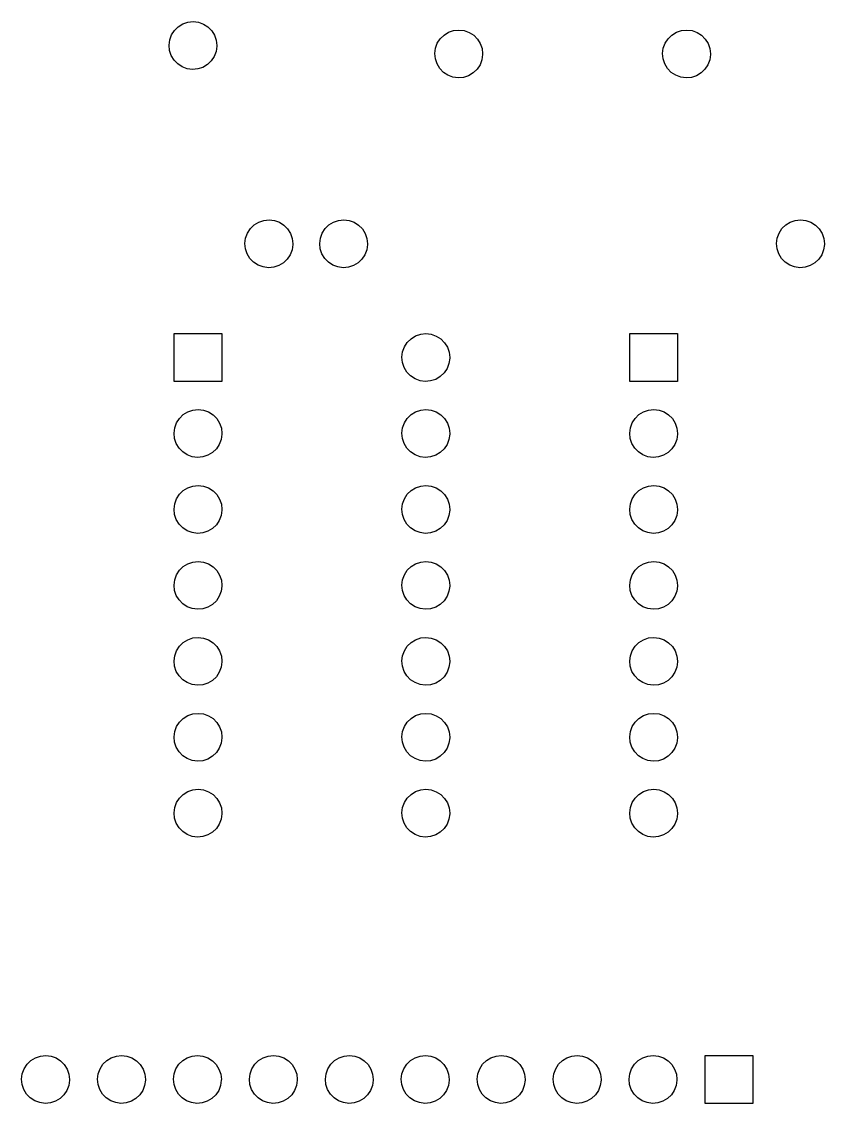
# Model space of a CAD drawing. Extents: x 34 to 149, y -179 to -19.
# Drawn here: x 66.66 to 93.51, y -135.43 to -99.25 of the extents above; entities that cross this region are included whole.
import ezdxf

# ---------------------------------------------------------------- set-up
doc = ezdxf.new("R2010")
doc.units = 0
doc.layers.add('BLACK', color=7, linetype='CONTINUOUS')

msp = doc.modelspace()

# ---------------------------------------------------------------- linework, layer by layer
at = {"layer": 'BLACK', "linetype": 'CONTINUOUS'}
for p, q in [((71.77, -99.5444), (71.8975, -99.4196)), ((71.8975, -99.4196), (72.0494, -99.3261)), ((72.0494, -99.3261), (72.2182, -99.2687)), ((72.2182, -99.2687), (72.3956, -99.25)), ((72.3956, -99.25), (72.5727, -99.2711)), ((72.5727, -99.2711), (72.7407, -99.331)), ((72.7407, -99.331), (72.8913, -99.4265)), ((72.8913, -99.4265), (73.017, -99.5531)), ((71.6124, -99.8619), (71.6734, -99.6943)), ((71.6734, -99.6943), (71.77, -99.5444)), ((73.017, -99.5531), (73.1115, -99.7043)), ((73.1115, -99.7043), (73.1701, -99.8728)), ((80.5634, -99.9743), (80.66, -99.8244)), ((80.66, -99.8244), (80.7875, -99.6996)), ((80.7875, -99.6996), (80.9394, -99.6061)), ((80.9394, -99.6061), (81.1082, -99.5487)), ((81.1082, -99.5487), (81.2856, -99.53)), ((81.2856, -99.53), (81.4627, -99.5511)), ((81.4627, -99.5511), (81.6307, -99.611)), ((81.6307, -99.611), (81.7813, -99.7065)), ((81.7813, -99.7065), (81.907, -99.8331)), ((81.907, -99.8331), (82.0015, -99.9843)), ((88.1834, -99.9743), (88.28, -99.8244)), ((88.28, -99.8244), (88.4075, -99.6996)), ((88.4075, -99.6996), (88.5594, -99.6061)), ((88.5594, -99.6061), (88.7282, -99.5487)), ((88.7282, -99.5487), (88.9056, -99.53)), ((88.9056, -99.53), (89.0827, -99.5511)), ((89.0827, -99.5511), (89.2507, -99.611)), ((89.2507, -99.611), (89.4013, -99.7065)), ((89.4013, -99.7065), (89.527, -99.8331)), ((89.527, -99.8331), (89.6215, -99.9843)), ((71.5901, -100.039), (71.6124, -99.8619)), ((71.6075, -100.216), (71.5901, -100.039)), ((71.6638, -100.386), (71.6075, -100.216)), ((73.1897, -100.072), (73.1649, -100.249)), ((73.1701, -99.8728), (73.19, -100.05)), ((73.19, -100.05), (73.1897, -100.072)), ((80.4801, -100.319), (80.5024, -100.142)), ((80.5024, -100.142), (80.5634, -99.9743)), ((82.0015, -99.9843), (82.0601, -100.153)), ((82.0601, -100.153), (82.08, -100.33)), ((88.1001, -100.319), (88.1224, -100.142)), ((88.1224, -100.142), (88.1834, -99.9743)), ((89.6215, -99.9843), (89.6801, -100.153)), ((89.6801, -100.153), (89.7, -100.33)), ((71.7562, -100.538), (71.6638, -100.386)), ((71.8801, -100.666), (71.7562, -100.538)), ((73.0028, -100.564), (72.8737, -100.687)), ((73.1015, -100.416), (73.0028, -100.564)), ((73.1649, -100.249), (73.1015, -100.416)), ((80.4975, -100.496), (80.4801, -100.319)), ((80.5538, -100.666), (80.4975, -100.496)), ((82.0549, -100.529), (81.9915, -100.696)), ((82.0797, -100.352), (82.0549, -100.529)), ((82.08, -100.33), (82.0797, -100.352)), ((88.1175, -100.496), (88.1001, -100.319)), ((88.1738, -100.666), (88.1175, -100.496)), ((89.6749, -100.529), (89.6115, -100.696)), ((89.6997, -100.352), (89.6749, -100.529)), ((89.7, -100.33), (89.6997, -100.352)), ((72.0293, -100.764), (71.8801, -100.666)), ((72.1965, -100.826), (72.0293, -100.764)), ((72.3732, -100.85), (72.1965, -100.826)), ((72.5509, -100.834), (72.3732, -100.85)), ((72.7205, -100.779), (72.5509, -100.834)), ((72.8737, -100.687), (72.7205, -100.779)), ((80.6462, -100.818), (80.5538, -100.666)), ((80.7701, -100.946), (80.6462, -100.818)), ((81.8928, -100.844), (81.7637, -100.967)), ((81.9915, -100.696), (81.8928, -100.844)), ((88.2662, -100.818), (88.1738, -100.666)), ((88.3901, -100.946), (88.2662, -100.818)), ((89.5128, -100.844), (89.3837, -100.967)), ((89.6115, -100.696), (89.5128, -100.844)), ((80.9193, -101.044), (80.7701, -100.946)), ((81.0865, -101.106), (80.9193, -101.044)), ((81.2632, -101.13), (81.0865, -101.106)), ((81.4409, -101.114), (81.2632, -101.13)), ((81.6105, -101.059), (81.4409, -101.114)), ((81.7637, -100.967), (81.6105, -101.059)), ((88.5393, -101.044), (88.3901, -100.946)), ((88.7065, -101.106), (88.5393, -101.044)), ((88.8832, -101.13), (88.7065, -101.106)), ((89.0609, -101.114), (88.8832, -101.13)), ((89.2305, -101.059), (89.0609, -101.114)), ((89.3837, -100.967), (89.2305, -101.059)), ((74.4375, -106.05), (74.5894, -105.956)), ((74.5894, -105.956), (74.7582, -105.899)), ((74.7582, -105.899), (74.9356, -105.88)), ((74.9356, -105.88), (75.1127, -105.901)), ((75.1127, -105.901), (75.2807, -105.961)), ((75.2807, -105.961), (75.4313, -106.057)), ((76.9375, -106.05), (77.0894, -105.956)), ((77.0894, -105.956), (77.2582, -105.899)), ((77.2582, -105.899), (77.4356, -105.88)), ((77.4356, -105.88), (77.6127, -105.901)), ((77.6127, -105.901), (77.7807, -105.961)), ((77.7807, -105.961), (77.9313, -106.057)), ((92.2175, -106.05), (92.3694, -105.956)), ((92.3694, -105.956), (92.5382, -105.899)), ((92.5382, -105.899), (92.7156, -105.88)), ((92.7156, -105.88), (92.8927, -105.901)), ((92.8927, -105.901), (93.0607, -105.961)), ((93.0607, -105.961), (93.2113, -106.057)), ((74.1524, -106.492), (74.2134, -106.324)), ((74.2134, -106.324), (74.31, -106.174)), ((74.31, -106.174), (74.4375, -106.05)), ((75.4313, -106.057), (75.557, -106.183)), ((75.557, -106.183), (75.6515, -106.334)), ((75.6515, -106.334), (75.7101, -106.503)), ((76.6524, -106.492), (76.7134, -106.324)), ((76.7134, -106.324), (76.81, -106.174)), ((76.81, -106.174), (76.9375, -106.05)), ((77.9313, -106.057), (78.057, -106.183)), ((78.057, -106.183), (78.1515, -106.334)), ((78.1515, -106.334), (78.2101, -106.503)), ((91.9324, -106.492), (91.9934, -106.324)), ((91.9934, -106.324), (92.09, -106.174)), ((92.09, -106.174), (92.2175, -106.05)), ((93.2113, -106.057), (93.337, -106.183)), ((93.337, -106.183), (93.4315, -106.334)), ((93.4315, -106.334), (93.4901, -106.503)), ((74.1301, -106.669), (74.1524, -106.492)), ((74.1475, -106.846), (74.1301, -106.669)), ((75.7297, -106.702), (75.7049, -106.879)), ((75.7101, -106.503), (75.73, -106.68)), ((75.73, -106.68), (75.7297, -106.702)), ((76.6301, -106.669), (76.6524, -106.492)), ((76.6475, -106.846), (76.6301, -106.669)), ((78.2297, -106.702), (78.2049, -106.879)), ((78.2101, -106.503), (78.23, -106.68)), ((78.23, -106.68), (78.2297, -106.702)), ((91.9101, -106.669), (91.9324, -106.492)), ((91.9275, -106.846), (91.9101, -106.669)), ((93.5097, -106.702), (93.4849, -106.879)), ((93.4901, -106.503), (93.51, -106.68)), ((93.51, -106.68), (93.5097, -106.702)), ((74.2038, -107.016), (74.1475, -106.846)), ((74.2962, -107.168), (74.2038, -107.016)), ((75.6415, -107.046), (75.5428, -107.194)), ((75.7049, -106.879), (75.6415, -107.046)), ((76.7038, -107.016), (76.6475, -106.846)), ((76.7962, -107.168), (76.7038, -107.016)), ((78.1415, -107.046), (78.0428, -107.194)), ((78.2049, -106.879), (78.1415, -107.046)), ((91.9838, -107.016), (91.9275, -106.846)), ((92.0762, -107.168), (91.9838, -107.016)), ((93.4215, -107.046), (93.3228, -107.194)), ((93.4849, -106.879), (93.4215, -107.046)), ((74.4201, -107.296), (74.2962, -107.168)), ((74.5693, -107.394), (74.4201, -107.296)), ((74.7365, -107.456), (74.5693, -107.394)), ((75.2605, -107.409), (75.0909, -107.464)), ((75.4137, -107.317), (75.2605, -107.409)), ((75.5428, -107.194), (75.4137, -107.317)), ((76.9201, -107.296), (76.7962, -107.168)), ((77.0693, -107.394), (76.9201, -107.296)), ((77.2365, -107.456), (77.0693, -107.394)), ((77.7605, -107.409), (77.5909, -107.464)), ((77.9137, -107.317), (77.7605, -107.409)), ((78.0428, -107.194), (77.9137, -107.317)), ((92.2001, -107.296), (92.0762, -107.168)), ((92.3493, -107.394), (92.2001, -107.296)), ((92.5165, -107.456), (92.3493, -107.394)), ((93.0405, -107.409), (92.8709, -107.464)), ((93.1937, -107.317), (93.0405, -107.409)), ((93.3228, -107.194), (93.1937, -107.317)), ((74.9132, -107.48), (74.7365, -107.456)), ((75.0909, -107.464), (74.9132, -107.48)), ((77.4132, -107.48), (77.2365, -107.456)), ((77.5909, -107.464), (77.4132, -107.48)), ((92.6932, -107.48), (92.5165, -107.456)), ((92.8709, -107.464), (92.6932, -107.48)), ((71.759, -111.285), (71.759, -109.685)), ((71.759, -109.685), (73.359, -109.685)), ((73.359, -109.685), (73.359, -111.285)), ((79.4624, -110.129), (79.559, -109.979)), ((79.559, -109.979), (79.6865, -109.855)), ((79.6865, -109.855), (79.8384, -109.761)), ((79.8384, -109.761), (80.0072, -109.704)), ((80.0072, -109.704), (80.1846, -109.685)), ((80.1846, -109.685), (80.3617, -109.706)), ((80.3617, -109.706), (80.5297, -109.766)), ((80.5297, -109.766), (80.6803, -109.862)), ((80.6803, -109.862), (80.806, -109.988)), ((86.999, -111.285), (86.999, -109.685)), ((86.999, -109.685), (88.599, -109.685)), ((88.599, -109.685), (88.599, -111.285)), ((79.3791, -110.474), (79.4014, -110.297)), ((79.4014, -110.297), (79.4624, -110.129)), ((80.806, -109.988), (80.9005, -110.139)), ((80.9005, -110.139), (80.9591, -110.308)), ((80.9591, -110.308), (80.979, -110.485)), ((79.3965, -110.651), (79.3791, -110.474)), ((79.4528, -110.821), (79.3965, -110.651)), ((80.9539, -110.684), (80.8905, -110.851)), ((80.9787, -110.507), (80.9539, -110.684)), ((80.979, -110.485), (80.9787, -110.507)), ((79.5452, -110.973), (79.4528, -110.821)), ((79.6691, -111.101), (79.5452, -110.973)), ((80.7918, -110.999), (80.6627, -111.122)), ((80.8905, -110.851), (80.7918, -110.999)), ((73.359, -111.285), (71.759, -111.285)), ((79.8183, -111.199), (79.6691, -111.101)), ((79.9855, -111.261), (79.8183, -111.199)), ((80.1622, -111.285), (79.9855, -111.261)), ((80.3399, -111.269), (80.1622, -111.285)), ((80.5095, -111.214), (80.3399, -111.269)), ((80.6627, -111.122), (80.5095, -111.214)), ((88.599, -111.285), (86.999, -111.285)), ((71.8424, -112.669), (71.939, -112.519)), ((71.939, -112.519), (72.0665, -112.395)), ((72.0665, -112.395), (72.2184, -112.301)), ((72.2184, -112.301), (72.3872, -112.244)), ((72.3872, -112.244), (72.5646, -112.225)), ((72.5646, -112.225), (72.7417, -112.246)), ((72.7417, -112.246), (72.9097, -112.306)), ((72.9097, -112.306), (73.0603, -112.402)), ((73.0603, -112.402), (73.186, -112.528)), ((79.4624, -112.669), (79.559, -112.519)), ((79.559, -112.519), (79.6865, -112.395)), ((79.6865, -112.395), (79.8384, -112.301)), ((79.8384, -112.301), (80.0072, -112.244)), ((80.0072, -112.244), (80.1846, -112.225)), ((80.1846, -112.225), (80.3617, -112.246)), ((80.3617, -112.246), (80.5297, -112.306)), ((80.5297, -112.306), (80.6803, -112.402)), ((80.6803, -112.402), (80.806, -112.528)), ((87.0824, -112.669), (87.179, -112.519)), ((87.179, -112.519), (87.3065, -112.395)), ((87.3065, -112.395), (87.4584, -112.301)), ((87.4584, -112.301), (87.6272, -112.244)), ((87.6272, -112.244), (87.8046, -112.225)), ((87.8046, -112.225), (87.9817, -112.246)), ((87.9817, -112.246), (88.1497, -112.306)), ((88.1497, -112.306), (88.3003, -112.402)), ((88.3003, -112.402), (88.426, -112.528)), ((71.7591, -113.014), (71.7814, -112.837)), ((71.7814, -112.837), (71.8424, -112.669)), ((73.186, -112.528), (73.2805, -112.679)), ((73.2805, -112.679), (73.3391, -112.848)), ((73.3391, -112.848), (73.359, -113.025)), ((79.3791, -113.014), (79.4014, -112.837)), ((79.4014, -112.837), (79.4624, -112.669)), ((80.806, -112.528), (80.9005, -112.679)), ((80.9005, -112.679), (80.9591, -112.848)), ((80.9591, -112.848), (80.979, -113.025)), ((86.9991, -113.014), (87.0214, -112.837)), ((87.0214, -112.837), (87.0824, -112.669)), ((88.426, -112.528), (88.5205, -112.679)), ((88.5205, -112.679), (88.5791, -112.848)), ((88.5791, -112.848), (88.599, -113.025)), ((71.7765, -113.191), (71.7591, -113.014)), ((71.8328, -113.361), (71.7765, -113.191)), ((73.3339, -113.224), (73.2705, -113.391)), ((73.3587, -113.047), (73.3339, -113.224)), ((73.359, -113.025), (73.3587, -113.047)), ((79.3965, -113.191), (79.3791, -113.014)), ((79.4528, -113.361), (79.3965, -113.191)), ((80.9539, -113.224), (80.8905, -113.391)), ((80.9787, -113.047), (80.9539, -113.224)), ((80.979, -113.025), (80.9787, -113.047)), ((87.0165, -113.191), (86.9991, -113.014)), ((87.0728, -113.361), (87.0165, -113.191)), ((88.5739, -113.224), (88.5105, -113.391)), ((88.5987, -113.047), (88.5739, -113.224)), ((88.599, -113.025), (88.5987, -113.047)), ((71.9252, -113.513), (71.8328, -113.361)), ((72.0491, -113.641), (71.9252, -113.513)), ((73.1718, -113.539), (73.0427, -113.662)), ((73.2705, -113.391), (73.1718, -113.539)), ((79.5452, -113.513), (79.4528, -113.361)), ((79.6691, -113.641), (79.5452, -113.513)), ((80.7918, -113.539), (80.6627, -113.662)), ((80.8905, -113.391), (80.7918, -113.539)), ((87.1652, -113.513), (87.0728, -113.361)), ((87.2891, -113.641), (87.1652, -113.513)), ((88.4118, -113.539), (88.2827, -113.662)), ((88.5105, -113.391), (88.4118, -113.539)), ((72.1983, -113.739), (72.0491, -113.641)), ((72.3655, -113.801), (72.1983, -113.739)), ((72.5422, -113.825), (72.3655, -113.801)), ((72.7199, -113.809), (72.5422, -113.825)), ((72.8895, -113.754), (72.7199, -113.809)), ((73.0427, -113.662), (72.8895, -113.754)), ((79.8183, -113.739), (79.6691, -113.641)), ((79.9855, -113.801), (79.8183, -113.739)), ((80.1622, -113.825), (79.9855, -113.801)), ((80.3399, -113.809), (80.1622, -113.825)), ((80.5095, -113.754), (80.3399, -113.809)), ((80.6627, -113.662), (80.5095, -113.754)), ((87.4383, -113.739), (87.2891, -113.641)), ((87.6055, -113.801), (87.4383, -113.739)), ((87.7822, -113.825), (87.6055, -113.801)), ((87.9599, -113.809), (87.7822, -113.825)), ((88.1295, -113.754), (87.9599, -113.809)), ((88.2827, -113.662), (88.1295, -113.754)), ((71.939, -115.059), (72.0665, -114.935)), ((72.0665, -114.935), (72.2184, -114.841)), ((72.2184, -114.841), (72.3872, -114.784)), ((72.3872, -114.784), (72.5646, -114.765)), ((72.5646, -114.765), (72.7417, -114.786)), ((72.7417, -114.786), (72.9097, -114.846)), ((72.9097, -114.846), (73.0603, -114.942)), ((73.0603, -114.942), (73.186, -115.068)), ((79.559, -115.059), (79.6865, -114.935)), ((79.6865, -114.935), (79.8384, -114.841)), ((79.8384, -114.841), (80.0072, -114.784)), ((80.0072, -114.784), (80.1846, -114.765)), ((80.1846, -114.765), (80.3617, -114.786)), ((80.3617, -114.786), (80.5297, -114.846)), ((80.5297, -114.846), (80.6803, -114.942)), ((80.6803, -114.942), (80.806, -115.068)), ((87.179, -115.059), (87.3065, -114.935)), ((87.3065, -114.935), (87.4584, -114.841)), ((87.4584, -114.841), (87.6272, -114.784)), ((87.6272, -114.784), (87.8046, -114.765)), ((87.8046, -114.765), (87.9817, -114.786)), ((87.9817, -114.786), (88.1497, -114.846)), ((88.1497, -114.846), (88.3003, -114.942)), ((88.3003, -114.942), (88.426, -115.068)), ((71.7591, -115.554), (71.7814, -115.377)), ((71.7814, -115.377), (71.8424, -115.209)), ((71.8424, -115.209), (71.939, -115.059)), ((73.186, -115.068), (73.2805, -115.219)), ((73.2805, -115.219), (73.3391, -115.388)), ((73.3391, -115.388), (73.359, -115.565)), ((79.3791, -115.554), (79.4014, -115.377)), ((79.4014, -115.377), (79.4624, -115.209)), ((79.4624, -115.209), (79.559, -115.059)), ((80.806, -115.068), (80.9005, -115.219)), ((80.9005, -115.219), (80.9591, -115.388)), ((80.9591, -115.388), (80.979, -115.565)), ((86.9991, -115.554), (87.0214, -115.377)), ((87.0214, -115.377), (87.0824, -115.209)), ((87.0824, -115.209), (87.179, -115.059)), ((88.426, -115.068), (88.5205, -115.219)), ((88.5205, -115.219), (88.5791, -115.388)), ((88.5791, -115.388), (88.599, -115.565)), ((71.7765, -115.731), (71.7591, -115.554)), ((71.8328, -115.901), (71.7765, -115.731)), ((73.3339, -115.764), (73.2705, -115.931)), ((73.3587, -115.587), (73.3339, -115.764)), ((73.359, -115.565), (73.3587, -115.587)), ((79.3965, -115.731), (79.3791, -115.554)), ((79.4528, -115.901), (79.3965, -115.731)), ((80.9539, -115.764), (80.8905, -115.931)), ((80.9787, -115.587), (80.9539, -115.764)), ((80.979, -115.565), (80.9787, -115.587)), ((87.0165, -115.731), (86.9991, -115.554)), ((87.0728, -115.901), (87.0165, -115.731)), ((88.5739, -115.764), (88.5105, -115.931)), ((88.5987, -115.587), (88.5739, -115.764)), ((88.599, -115.565), (88.5987, -115.587)), ((71.9252, -116.053), (71.8328, -115.901)), ((72.0491, -116.181), (71.9252, -116.053)), ((73.1718, -116.079), (73.0427, -116.202)), ((73.2705, -115.931), (73.1718, -116.079)), ((79.5452, -116.053), (79.4528, -115.901)), ((79.6691, -116.181), (79.5452, -116.053)), ((80.7918, -116.079), (80.6627, -116.202)), ((80.8905, -115.931), (80.7918, -116.079)), ((87.1652, -116.053), (87.0728, -115.901)), ((87.2891, -116.181), (87.1652, -116.053)), ((88.4118, -116.079), (88.2827, -116.202)), ((88.5105, -115.931), (88.4118, -116.079)), ((72.1983, -116.279), (72.0491, -116.181)), ((72.3655, -116.341), (72.1983, -116.279)), ((72.5422, -116.365), (72.3655, -116.341)), ((72.7199, -116.349), (72.5422, -116.365)), ((72.8895, -116.294), (72.7199, -116.349)), ((73.0427, -116.202), (72.8895, -116.294)), ((79.8183, -116.279), (79.6691, -116.181)), ((79.9855, -116.341), (79.8183, -116.279)), ((80.1622, -116.365), (79.9855, -116.341)), ((80.3399, -116.349), (80.1622, -116.365)), ((80.5095, -116.294), (80.3399, -116.349)), ((80.6627, -116.202), (80.5095, -116.294)), ((87.4383, -116.279), (87.2891, -116.181)), ((87.6055, -116.341), (87.4383, -116.279)), ((87.7822, -116.365), (87.6055, -116.341)), ((87.9599, -116.349), (87.7822, -116.365)), ((88.1295, -116.294), (87.9599, -116.349)), ((88.2827, -116.202), (88.1295, -116.294)), ((71.939, -117.599), (72.0665, -117.475)), ((72.0665, -117.475), (72.2184, -117.381)), ((72.2184, -117.381), (72.3872, -117.324)), ((72.3872, -117.324), (72.5646, -117.305)), ((72.5646, -117.305), (72.7417, -117.326)), ((72.7417, -117.326), (72.9097, -117.386)), ((72.9097, -117.386), (73.0603, -117.482)), ((73.0603, -117.482), (73.186, -117.608)), ((79.559, -117.599), (79.6865, -117.475)), ((79.6865, -117.475), (79.8384, -117.381)), ((79.8384, -117.381), (80.0072, -117.324)), ((80.0072, -117.324), (80.1846, -117.305)), ((80.1846, -117.305), (80.3617, -117.326)), ((80.3617, -117.326), (80.5297, -117.386)), ((80.5297, -117.386), (80.6803, -117.482)), ((80.6803, -117.482), (80.806, -117.608)), ((87.179, -117.599), (87.3065, -117.475)), ((87.3065, -117.475), (87.4584, -117.381)), ((87.4584, -117.381), (87.6272, -117.324)), ((87.6272, -117.324), (87.8046, -117.305)), ((87.8046, -117.305), (87.9817, -117.326)), ((87.9817, -117.326), (88.1497, -117.386)), ((88.1497, -117.386), (88.3003, -117.482)), ((88.3003, -117.482), (88.426, -117.608)), ((71.7591, -118.094), (71.7814, -117.917)), ((71.7814, -117.917), (71.8424, -117.749)), ((71.8424, -117.749), (71.939, -117.599)), ((73.186, -117.608), (73.2805, -117.759)), ((73.2805, -117.759), (73.3391, -117.928)), ((73.3391, -117.928), (73.359, -118.105)), ((79.3791, -118.094), (79.4014, -117.917)), ((79.4014, -117.917), (79.4624, -117.749)), ((79.4624, -117.749), (79.559, -117.599)), ((80.806, -117.608), (80.9005, -117.759)), ((80.9005, -117.759), (80.9591, -117.928)), ((80.9591, -117.928), (80.979, -118.105)), ((86.9991, -118.094), (87.0214, -117.917)), ((87.0214, -117.917), (87.0824, -117.749)), ((87.0824, -117.749), (87.179, -117.599)), ((88.426, -117.608), (88.5205, -117.759)), ((88.5205, -117.759), (88.5791, -117.928)), ((88.5791, -117.928), (88.599, -118.105)), ((71.7765, -118.271), (71.7591, -118.094)), ((71.8328, -118.441), (71.7765, -118.271)), ((73.3339, -118.304), (73.2705, -118.471)), ((73.3587, -118.127), (73.3339, -118.304)), ((73.359, -118.105), (73.3587, -118.127)), ((79.3965, -118.271), (79.3791, -118.094)), ((79.4528, -118.441), (79.3965, -118.271)), ((80.9539, -118.304), (80.8905, -118.471)), ((80.9787, -118.127), (80.9539, -118.304)), ((80.979, -118.105), (80.9787, -118.127)), ((87.0165, -118.271), (86.9991, -118.094)), ((87.0728, -118.441), (87.0165, -118.271)), ((88.5739, -118.304), (88.5105, -118.471)), ((88.5987, -118.127), (88.5739, -118.304)), ((88.599, -118.105), (88.5987, -118.127)), ((71.9252, -118.593), (71.8328, -118.441)), ((72.0491, -118.721), (71.9252, -118.593)), ((73.1718, -118.619), (73.0427, -118.742)), ((73.2705, -118.471), (73.1718, -118.619)), ((79.5452, -118.593), (79.4528, -118.441)), ((79.6691, -118.721), (79.5452, -118.593)), ((80.7918, -118.619), (80.6627, -118.742)), ((80.8905, -118.471), (80.7918, -118.619)), ((87.1652, -118.593), (87.0728, -118.441)), ((87.2891, -118.721), (87.1652, -118.593)), ((88.4118, -118.619), (88.2827, -118.742)), ((88.5105, -118.471), (88.4118, -118.619)), ((72.1983, -118.819), (72.0491, -118.721)), ((72.3655, -118.881), (72.1983, -118.819)), ((72.5422, -118.905), (72.3655, -118.881)), ((72.7199, -118.889), (72.5422, -118.905)), ((72.8895, -118.834), (72.7199, -118.889)), ((73.0427, -118.742), (72.8895, -118.834)), ((79.8183, -118.819), (79.6691, -118.721)), ((79.9855, -118.881), (79.8183, -118.819)), ((80.1622, -118.905), (79.9855, -118.881)), ((80.3399, -118.889), (80.1622, -118.905)), ((80.5095, -118.834), (80.3399, -118.889)), ((80.6627, -118.742), (80.5095, -118.834)), ((87.4383, -118.819), (87.2891, -118.721)), ((87.6055, -118.881), (87.4383, -118.819)), ((87.7822, -118.905), (87.6055, -118.881)), ((87.9599, -118.889), (87.7822, -118.905)), ((88.1295, -118.834), (87.9599, -118.889)), ((88.2827, -118.742), (88.1295, -118.834)), ((71.939, -120.139), (72.0665, -120.015)), ((72.0665, -120.015), (72.2184, -119.921)), ((72.2184, -119.921), (72.3872, -119.864)), ((72.3872, -119.864), (72.5646, -119.845)), ((72.5646, -119.845), (72.7417, -119.866)), ((72.7417, -119.866), (72.9097, -119.926)), ((72.9097, -119.926), (73.0603, -120.022)), ((73.0603, -120.022), (73.186, -120.148)), ((79.559, -120.139), (79.6865, -120.015)), ((79.6865, -120.015), (79.8384, -119.921)), ((79.8384, -119.921), (80.0072, -119.864)), ((80.0072, -119.864), (80.1846, -119.845)), ((80.1846, -119.845), (80.3617, -119.866)), ((80.3617, -119.866), (80.5297, -119.926)), ((80.5297, -119.926), (80.6803, -120.022)), ((80.6803, -120.022), (80.806, -120.148)), ((87.179, -120.139), (87.3065, -120.015)), ((87.3065, -120.015), (87.4584, -119.921)), ((87.4584, -119.921), (87.6272, -119.864)), ((87.6272, -119.864), (87.8046, -119.845)), ((87.8046, -119.845), (87.9817, -119.866)), ((87.9817, -119.866), (88.1497, -119.926)), ((88.1497, -119.926), (88.3003, -120.022)), ((88.3003, -120.022), (88.426, -120.148)), ((71.7591, -120.634), (71.7814, -120.457)), ((71.7814, -120.457), (71.8424, -120.289)), ((71.8424, -120.289), (71.939, -120.139)), ((73.186, -120.148), (73.2805, -120.299)), ((73.2805, -120.299), (73.3391, -120.468)), ((73.3391, -120.468), (73.359, -120.645)), ((79.3791, -120.634), (79.4014, -120.457)), ((79.4014, -120.457), (79.4624, -120.289)), ((79.4624, -120.289), (79.559, -120.139)), ((80.806, -120.148), (80.9005, -120.299)), ((80.9005, -120.299), (80.9591, -120.468)), ((80.9591, -120.468), (80.979, -120.645)), ((86.9991, -120.634), (87.0214, -120.457)), ((87.0214, -120.457), (87.0824, -120.289)), ((87.0824, -120.289), (87.179, -120.139)), ((88.426, -120.148), (88.5205, -120.299)), ((88.5205, -120.299), (88.5791, -120.468)), ((88.5791, -120.468), (88.599, -120.645)), ((71.7765, -120.811), (71.7591, -120.634)), ((71.8328, -120.981), (71.7765, -120.811)), ((73.3587, -120.667), (73.3339, -120.844)), ((73.359, -120.645), (73.3587, -120.667)), ((79.3965, -120.811), (79.3791, -120.634)), ((79.4528, -120.981), (79.3965, -120.811)), ((80.9787, -120.667), (80.9539, -120.844)), ((80.979, -120.645), (80.9787, -120.667)), ((87.0165, -120.811), (86.9991, -120.634)), ((87.0728, -120.981), (87.0165, -120.811)), ((88.5987, -120.667), (88.5739, -120.844)), ((88.599, -120.645), (88.5987, -120.667)), ((71.9252, -121.133), (71.8328, -120.981)), ((72.0491, -121.261), (71.9252, -121.133)), ((73.1718, -121.159), (73.0427, -121.282)), ((73.2705, -121.011), (73.1718, -121.159)), ((73.3339, -120.844), (73.2705, -121.011)), ((79.5452, -121.133), (79.4528, -120.981)), ((79.6691, -121.261), (79.5452, -121.133)), ((80.7918, -121.159), (80.6627, -121.282)), ((80.8905, -121.011), (80.7918, -121.159)), ((80.9539, -120.844), (80.8905, -121.011)), ((87.1652, -121.133), (87.0728, -120.981)), ((87.2891, -121.261), (87.1652, -121.133)), ((88.4118, -121.159), (88.2827, -121.282)), ((88.5105, -121.011), (88.4118, -121.159)), ((88.5739, -120.844), (88.5105, -121.011)), ((72.1983, -121.359), (72.0491, -121.261)), ((72.3655, -121.421), (72.1983, -121.359)), ((72.5422, -121.445), (72.3655, -121.421)), ((72.7199, -121.429), (72.5422, -121.445)), ((72.8895, -121.374), (72.7199, -121.429)), ((73.0427, -121.282), (72.8895, -121.374)), ((79.8183, -121.359), (79.6691, -121.261)), ((79.9855, -121.421), (79.8183, -121.359)), ((80.1622, -121.445), (79.9855, -121.421)), ((80.3399, -121.429), (80.1622, -121.445)), ((80.5095, -121.374), (80.3399, -121.429)), ((80.6627, -121.282), (80.5095, -121.374)), ((87.4383, -121.359), (87.2891, -121.261)), ((87.6055, -121.421), (87.4383, -121.359)), ((87.7822, -121.445), (87.6055, -121.421)), ((87.9599, -121.429), (87.7822, -121.445)), ((88.1295, -121.374), (87.9599, -121.429)), ((88.2827, -121.282), (88.1295, -121.374)), ((71.939, -122.679), (72.0665, -122.555)), ((72.0665, -122.555), (72.2184, -122.461)), ((72.2184, -122.461), (72.3872, -122.404)), ((72.3872, -122.404), (72.5646, -122.385)), ((72.5646, -122.385), (72.7417, -122.406)), ((72.7417, -122.406), (72.9097, -122.466)), ((72.9097, -122.466), (73.0603, -122.562)), ((73.0603, -122.562), (73.186, -122.688)), ((79.559, -122.679), (79.6865, -122.555)), ((79.6865, -122.555), (79.8384, -122.461)), ((79.8384, -122.461), (80.0072, -122.404)), ((80.0072, -122.404), (80.1846, -122.385)), ((80.1846, -122.385), (80.3617, -122.406)), ((80.3617, -122.406), (80.5297, -122.466)), ((80.5297, -122.466), (80.6803, -122.562)), ((80.6803, -122.562), (80.806, -122.688)), ((87.179, -122.679), (87.3065, -122.555)), ((87.3065, -122.555), (87.4584, -122.461)), ((87.4584, -122.461), (87.6272, -122.404)), ((87.6272, -122.404), (87.8046, -122.385)), ((87.8046, -122.385), (87.9817, -122.406)), ((87.9817, -122.406), (88.1497, -122.466)), ((88.1497, -122.466), (88.3003, -122.562)), ((88.3003, -122.562), (88.426, -122.688)), ((71.7591, -123.174), (71.7814, -122.997)), ((71.7814, -122.997), (71.8424, -122.829)), ((71.8424, -122.829), (71.939, -122.679)), ((73.186, -122.688), (73.2805, -122.839)), ((73.2805, -122.839), (73.3391, -123.008)), ((73.3391, -123.008), (73.359, -123.185)), ((79.3791, -123.174), (79.4014, -122.997)), ((79.4014, -122.997), (79.4624, -122.829)), ((79.4624, -122.829), (79.559, -122.679)), ((80.806, -122.688), (80.9005, -122.839)), ((80.9005, -122.839), (80.9591, -123.008)), ((80.9591, -123.008), (80.979, -123.185)), ((86.9991, -123.174), (87.0214, -122.997)), ((87.0214, -122.997), (87.0824, -122.829)), ((87.0824, -122.829), (87.179, -122.679)), ((88.426, -122.688), (88.5205, -122.839)), ((88.5205, -122.839), (88.5791, -123.008)), ((88.5791, -123.008), (88.599, -123.185)), ((71.7765, -123.351), (71.7591, -123.174)), ((71.8328, -123.521), (71.7765, -123.351)), ((73.3587, -123.207), (73.3339, -123.384)), ((73.359, -123.185), (73.3587, -123.207)), ((79.3965, -123.351), (79.3791, -123.174)), ((79.4528, -123.521), (79.3965, -123.351)), ((80.9787, -123.207), (80.9539, -123.384)), ((80.979, -123.185), (80.9787, -123.207)), ((87.0165, -123.351), (86.9991, -123.174)), ((87.0728, -123.521), (87.0165, -123.351)), ((88.5987, -123.207), (88.5739, -123.384)), ((88.599, -123.185), (88.5987, -123.207)), ((71.9252, -123.673), (71.8328, -123.521)), ((72.0491, -123.801), (71.9252, -123.673)), ((73.1718, -123.699), (73.0427, -123.822)), ((73.2705, -123.551), (73.1718, -123.699)), ((73.3339, -123.384), (73.2705, -123.551)), ((79.5452, -123.673), (79.4528, -123.521)), ((79.6691, -123.801), (79.5452, -123.673)), ((80.7918, -123.699), (80.6627, -123.822)), ((80.8905, -123.551), (80.7918, -123.699)), ((80.9539, -123.384), (80.8905, -123.551)), ((87.1652, -123.673), (87.0728, -123.521)), ((87.2891, -123.801), (87.1652, -123.673)), ((88.4118, -123.699), (88.2827, -123.822)), ((88.5105, -123.551), (88.4118, -123.699)), ((88.5739, -123.384), (88.5105, -123.551)), ((72.1983, -123.899), (72.0491, -123.801)), ((72.3655, -123.961), (72.1983, -123.899)), ((72.5422, -123.985), (72.3655, -123.961)), ((72.7199, -123.969), (72.5422, -123.985)), ((72.8895, -123.914), (72.7199, -123.969)), ((73.0427, -123.822), (72.8895, -123.914)), ((79.8183, -123.899), (79.6691, -123.801)), ((79.9855, -123.961), (79.8183, -123.899)), ((80.1622, -123.985), (79.9855, -123.961)), ((80.3399, -123.969), (80.1622, -123.985)), ((80.5095, -123.914), (80.3399, -123.969)), ((80.6627, -123.822), (80.5095, -123.914)), ((87.4383, -123.899), (87.2891, -123.801)), ((87.6055, -123.961), (87.4383, -123.899)), ((87.7822, -123.985), (87.6055, -123.961)), ((87.9599, -123.969), (87.7822, -123.985)), ((88.1295, -123.914), (87.9599, -123.969)), ((88.2827, -123.822), (88.1295, -123.914)), ((71.939, -125.219), (72.0665, -125.095)), ((72.0665, -125.095), (72.2184, -125.001)), ((72.2184, -125.001), (72.3872, -124.944)), ((72.3872, -124.944), (72.5646, -124.925)), ((72.5646, -124.925), (72.7417, -124.946)), ((72.7417, -124.946), (72.9097, -125.006)), ((72.9097, -125.006), (73.0603, -125.102)), ((73.0603, -125.102), (73.186, -125.228)), ((79.559, -125.219), (79.6865, -125.095)), ((79.6865, -125.095), (79.8384, -125.001)), ((79.8384, -125.001), (80.0072, -124.944)), ((80.0072, -124.944), (80.1846, -124.925)), ((80.1846, -124.925), (80.3617, -124.946)), ((80.3617, -124.946), (80.5297, -125.006)), ((80.5297, -125.006), (80.6803, -125.102)), ((80.6803, -125.102), (80.806, -125.228)), ((87.179, -125.219), (87.3065, -125.095)), ((87.3065, -125.095), (87.4584, -125.001)), ((87.4584, -125.001), (87.6272, -124.944)), ((87.6272, -124.944), (87.8046, -124.925)), ((87.8046, -124.925), (87.9817, -124.946)), ((87.9817, -124.946), (88.1497, -125.006)), ((88.1497, -125.006), (88.3003, -125.102)), ((88.3003, -125.102), (88.426, -125.228)), ((71.7591, -125.714), (71.7814, -125.537)), ((71.7814, -125.537), (71.8424, -125.369)), ((71.8424, -125.369), (71.939, -125.219)), ((73.186, -125.228), (73.2805, -125.379)), ((73.2805, -125.379), (73.3391, -125.548)), ((79.3791, -125.714), (79.4014, -125.537)), ((79.4014, -125.537), (79.4624, -125.369)), ((79.4624, -125.369), (79.559, -125.219)), ((80.806, -125.228), (80.9005, -125.379)), ((80.9005, -125.379), (80.9591, -125.548)), ((86.9991, -125.714), (87.0214, -125.537)), ((87.0214, -125.537), (87.0824, -125.369)), ((87.0824, -125.369), (87.179, -125.219)), ((88.426, -125.228), (88.5205, -125.379)), ((88.5205, -125.379), (88.5791, -125.548)), ((71.7765, -125.891), (71.7591, -125.714)), ((71.8328, -126.061), (71.7765, -125.891)), ((73.3587, -125.747), (73.3339, -125.924)), ((73.3391, -125.548), (73.359, -125.725)), ((73.359, -125.725), (73.3587, -125.747)), ((79.3965, -125.891), (79.3791, -125.714)), ((79.4528, -126.061), (79.3965, -125.891)), ((80.9787, -125.747), (80.9539, -125.924)), ((80.9591, -125.548), (80.979, -125.725)), ((80.979, -125.725), (80.9787, -125.747)), ((87.0165, -125.891), (86.9991, -125.714)), ((87.0728, -126.061), (87.0165, -125.891)), ((88.5987, -125.747), (88.5739, -125.924)), ((88.5791, -125.548), (88.599, -125.725)), ((88.599, -125.725), (88.5987, -125.747)), ((71.9252, -126.213), (71.8328, -126.061)), ((72.0491, -126.341), (71.9252, -126.213)), ((73.1718, -126.239), (73.0427, -126.362)), ((73.2705, -126.091), (73.1718, -126.239)), ((73.3339, -125.924), (73.2705, -126.091)), ((79.5452, -126.213), (79.4528, -126.061)), ((79.6691, -126.341), (79.5452, -126.213)), ((80.7918, -126.239), (80.6627, -126.362)), ((80.8905, -126.091), (80.7918, -126.239)), ((80.9539, -125.924), (80.8905, -126.091)), ((87.1652, -126.213), (87.0728, -126.061)), ((87.2891, -126.341), (87.1652, -126.213)), ((88.4118, -126.239), (88.2827, -126.362)), ((88.5105, -126.091), (88.4118, -126.239)), ((88.5739, -125.924), (88.5105, -126.091)), ((72.1983, -126.439), (72.0491, -126.341)), ((72.3655, -126.501), (72.1983, -126.439)), ((72.5422, -126.525), (72.3655, -126.501)), ((72.7199, -126.509), (72.5422, -126.525)), ((72.8895, -126.454), (72.7199, -126.509)), ((73.0427, -126.362), (72.8895, -126.454)), ((79.8183, -126.439), (79.6691, -126.341)), ((79.9855, -126.501), (79.8183, -126.439)), ((80.1622, -126.525), (79.9855, -126.501)), ((80.3399, -126.509), (80.1622, -126.525)), ((80.5095, -126.454), (80.3399, -126.509)), ((80.6627, -126.362), (80.5095, -126.454)), ((87.4383, -126.439), (87.2891, -126.341)), ((87.6055, -126.501), (87.4383, -126.439)), ((87.7822, -126.525), (87.6055, -126.501)), ((87.9599, -126.509), (87.7822, -126.525)), ((88.1295, -126.454), (87.9599, -126.509)), ((88.2827, -126.362), (88.1295, -126.454)), ((67.1184, -133.906), (67.2872, -133.849)), ((67.2872, -133.849), (67.4646, -133.83)), ((67.4646, -133.83), (67.6417, -133.851)), ((67.6417, -133.851), (67.8097, -133.911)), ((69.6584, -133.906), (69.8272, -133.849)), ((69.8272, -133.849), (70.0046, -133.83)), ((70.0046, -133.83), (70.1817, -133.851)), ((70.1817, -133.851), (70.3497, -133.911)), ((72.1984, -133.906), (72.3672, -133.849)), ((72.3672, -133.849), (72.5446, -133.83)), ((72.5446, -133.83), (72.7217, -133.851)), ((72.7217, -133.851), (72.8897, -133.911)), ((74.7384, -133.906), (74.9072, -133.849)), ((74.9072, -133.849), (75.0846, -133.83)), ((75.0846, -133.83), (75.2617, -133.851)), ((75.2617, -133.851), (75.4297, -133.911)), ((77.2784, -133.906), (77.4472, -133.849)), ((77.4472, -133.849), (77.6246, -133.83)), ((77.6246, -133.83), (77.8017, -133.851)), ((77.8017, -133.851), (77.9697, -133.911)), ((79.8184, -133.906), (79.9872, -133.849)), ((79.9872, -133.849), (80.1646, -133.83)), ((80.1646, -133.83), (80.3417, -133.851)), ((80.3417, -133.851), (80.5097, -133.911)), ((82.3584, -133.906), (82.5272, -133.849)), ((82.5272, -133.849), (82.7046, -133.83)), ((82.7046, -133.83), (82.8817, -133.851)), ((82.8817, -133.851), (83.0497, -133.911)), ((84.8984, -133.906), (85.0672, -133.849)), ((85.0672, -133.849), (85.2446, -133.83)), ((85.2446, -133.83), (85.4217, -133.851)), ((85.4217, -133.851), (85.5897, -133.911)), ((87.4384, -133.906), (87.6072, -133.849)), ((87.6072, -133.849), (87.7846, -133.83)), ((87.7846, -133.83), (87.9617, -133.851)), ((87.9617, -133.851), (88.1297, -133.911)), ((89.519, -135.43), (89.519, -133.83)), ((89.519, -133.83), (91.119, -133.83)), ((91.119, -133.83), (91.119, -135.43)), ((66.7424, -134.274), (66.839, -134.124)), ((66.839, -134.124), (66.9665, -134)), ((66.9665, -134), (67.1184, -133.906)), ((67.8097, -133.911), (67.9603, -134.007)), ((67.9603, -134.007), (68.086, -134.133)), ((68.086, -134.133), (68.1805, -134.284)), ((69.2824, -134.274), (69.379, -134.124)), ((69.379, -134.124), (69.5065, -134)), ((69.5065, -134), (69.6584, -133.906)), ((70.3497, -133.911), (70.5003, -134.007)), ((70.5003, -134.007), (70.626, -134.133)), ((70.626, -134.133), (70.7205, -134.284)), ((71.8224, -134.274), (71.919, -134.124)), ((71.919, -134.124), (72.0465, -134)), ((72.0465, -134), (72.1984, -133.906)), ((72.8897, -133.911), (73.0403, -134.007)), ((73.0403, -134.007), (73.166, -134.133)), ((73.166, -134.133), (73.2605, -134.284)), ((74.3624, -134.274), (74.459, -134.124)), ((74.459, -134.124), (74.5865, -134)), ((74.5865, -134), (74.7384, -133.906)), ((75.4297, -133.911), (75.5803, -134.007)), ((75.5803, -134.007), (75.706, -134.133)), ((75.706, -134.133), (75.8005, -134.284)), ((76.9024, -134.274), (76.999, -134.124)), ((76.999, -134.124), (77.1265, -134)), ((77.1265, -134), (77.2784, -133.906)), ((77.9697, -133.911), (78.1203, -134.007)), ((78.1203, -134.007), (78.246, -134.133)), ((78.246, -134.133), (78.3405, -134.284)), ((79.4424, -134.274), (79.539, -134.124)), ((79.539, -134.124), (79.6665, -134)), ((79.6665, -134), (79.8184, -133.906)), ((80.5097, -133.911), (80.6603, -134.007)), ((80.6603, -134.007), (80.786, -134.133)), ((80.786, -134.133), (80.8805, -134.284)), ((81.9824, -134.274), (82.079, -134.124)), ((82.079, -134.124), (82.2065, -134)), ((82.2065, -134), (82.3584, -133.906)), ((83.0497, -133.911), (83.2003, -134.007)), ((83.2003, -134.007), (83.326, -134.133)), ((83.326, -134.133), (83.4205, -134.284)), ((84.5224, -134.274), (84.619, -134.124)), ((84.619, -134.124), (84.7465, -134)), ((84.7465, -134), (84.8984, -133.906)), ((85.5897, -133.911), (85.7403, -134.007)), ((85.7403, -134.007), (85.866, -134.133)), ((85.866, -134.133), (85.9605, -134.284)), ((87.0624, -134.274), (87.159, -134.124)), ((87.159, -134.124), (87.2865, -134)), ((87.2865, -134), (87.4384, -133.906)), ((88.1297, -133.911), (88.2803, -134.007)), ((88.2803, -134.007), (88.406, -134.133)), ((88.406, -134.133), (88.5005, -134.284)), ((66.6591, -134.619), (66.6814, -134.442)), ((66.6814, -134.442), (66.7424, -134.274)), ((68.1805, -134.284), (68.2391, -134.453)), ((68.2391, -134.453), (68.259, -134.63)), ((69.1991, -134.619), (69.2214, -134.442)), ((69.2214, -134.442), (69.2824, -134.274)), ((70.7205, -134.284), (70.7791, -134.453)), ((70.7791, -134.453), (70.799, -134.63)), ((71.7391, -134.619), (71.7614, -134.442)), ((71.7614, -134.442), (71.8224, -134.274)), ((73.2605, -134.284), (73.3191, -134.453)), ((73.3191, -134.453), (73.339, -134.63)), ((74.2791, -134.619), (74.3014, -134.442)), ((74.3014, -134.442), (74.3624, -134.274)), ((75.8005, -134.284), (75.8591, -134.453)), ((75.8591, -134.453), (75.879, -134.63)), ((76.8191, -134.619), (76.8414, -134.442)), ((76.8414, -134.442), (76.9024, -134.274)), ((78.3405, -134.284), (78.3991, -134.453)), ((78.3991, -134.453), (78.419, -134.63)), ((79.3591, -134.619), (79.3814, -134.442)), ((79.3814, -134.442), (79.4424, -134.274)), ((80.8805, -134.284), (80.9391, -134.453)), ((80.9391, -134.453), (80.959, -134.63)), ((81.8991, -134.619), (81.9214, -134.442)), ((81.9214, -134.442), (81.9824, -134.274)), ((83.4205, -134.284), (83.4791, -134.453)), ((83.4791, -134.453), (83.499, -134.63)), ((84.4391, -134.619), (84.4614, -134.442)), ((84.4614, -134.442), (84.5224, -134.274)), ((85.9605, -134.284), (86.0191, -134.453)), ((86.0191, -134.453), (86.039, -134.63)), ((86.9791, -134.619), (87.0014, -134.442)), ((87.0014, -134.442), (87.0624, -134.274)), ((88.5005, -134.284), (88.5591, -134.453)), ((88.5591, -134.453), (88.579, -134.63)), ((66.6765, -134.796), (66.6591, -134.619)), ((66.7328, -134.966), (66.6765, -134.796)), ((68.2339, -134.829), (68.1705, -134.996)), ((68.2587, -134.652), (68.2339, -134.829)), ((68.259, -134.63), (68.2587, -134.652)), ((69.2165, -134.796), (69.1991, -134.619)), ((69.2728, -134.966), (69.2165, -134.796)), ((70.7739, -134.829), (70.7105, -134.996)), ((70.7987, -134.652), (70.7739, -134.829)), ((70.799, -134.63), (70.7987, -134.652)), ((71.7565, -134.796), (71.7391, -134.619)), ((71.8128, -134.966), (71.7565, -134.796)), ((73.3139, -134.829), (73.2505, -134.996)), ((73.3387, -134.652), (73.3139, -134.829)), ((73.339, -134.63), (73.3387, -134.652)), ((74.2965, -134.796), (74.2791, -134.619)), ((74.3528, -134.966), (74.2965, -134.796)), ((75.8539, -134.829), (75.7905, -134.996)), ((75.8787, -134.652), (75.8539, -134.829)), ((75.879, -134.63), (75.8787, -134.652)), ((76.8365, -134.796), (76.8191, -134.619)), ((76.8928, -134.966), (76.8365, -134.796)), ((78.3939, -134.829), (78.3305, -134.996)), ((78.4187, -134.652), (78.3939, -134.829)), ((78.419, -134.63), (78.4187, -134.652)), ((79.3765, -134.796), (79.3591, -134.619)), ((79.4328, -134.966), (79.3765, -134.796)), ((80.9339, -134.829), (80.8705, -134.996)), ((80.9587, -134.652), (80.9339, -134.829)), ((80.959, -134.63), (80.9587, -134.652)), ((81.9165, -134.796), (81.8991, -134.619)), ((81.9728, -134.966), (81.9165, -134.796)), ((83.4739, -134.829), (83.4105, -134.996)), ((83.4987, -134.652), (83.4739, -134.829)), ((83.499, -134.63), (83.4987, -134.652)), ((84.4565, -134.796), (84.4391, -134.619)), ((84.5128, -134.966), (84.4565, -134.796)), ((86.0139, -134.829), (85.9505, -134.996)), ((86.0387, -134.652), (86.0139, -134.829)), ((86.039, -134.63), (86.0387, -134.652)), ((86.9965, -134.796), (86.9791, -134.619)), ((87.0528, -134.966), (86.9965, -134.796)), ((88.5539, -134.829), (88.4905, -134.996)), ((88.5787, -134.652), (88.5539, -134.829)), ((88.579, -134.63), (88.5787, -134.652)), ((66.8252, -135.118), (66.7328, -134.966)), ((66.9491, -135.246), (66.8252, -135.118)), ((67.0983, -135.344), (66.9491, -135.246)), ((67.9427, -135.267), (67.7895, -135.359)), ((68.0718, -135.144), (67.9427, -135.267)), ((68.1705, -134.996), (68.0718, -135.144)), ((69.3652, -135.118), (69.2728, -134.966)), ((69.4891, -135.246), (69.3652, -135.118)), ((69.6383, -135.344), (69.4891, -135.246)), ((70.4827, -135.267), (70.3295, -135.359)), ((70.6118, -135.144), (70.4827, -135.267)), ((70.7105, -134.996), (70.6118, -135.144)), ((71.9052, -135.118), (71.8128, -134.966)), ((72.0291, -135.246), (71.9052, -135.118)), ((72.1783, -135.344), (72.0291, -135.246)), ((73.0227, -135.267), (72.8695, -135.359)), ((73.1518, -135.144), (73.0227, -135.267)), ((73.2505, -134.996), (73.1518, -135.144)), ((74.4452, -135.118), (74.3528, -134.966)), ((74.5691, -135.246), (74.4452, -135.118)), ((74.7183, -135.344), (74.5691, -135.246)), ((75.5627, -135.267), (75.4095, -135.359)), ((75.6918, -135.144), (75.5627, -135.267)), ((75.7905, -134.996), (75.6918, -135.144)), ((76.9852, -135.118), (76.8928, -134.966)), ((77.1091, -135.246), (76.9852, -135.118)), ((77.2583, -135.344), (77.1091, -135.246)), ((78.1027, -135.267), (77.9495, -135.359)), ((78.2318, -135.144), (78.1027, -135.267)), ((78.3305, -134.996), (78.2318, -135.144)), ((79.5252, -135.118), (79.4328, -134.966)), ((79.6491, -135.246), (79.5252, -135.118)), ((79.7983, -135.344), (79.6491, -135.246)), ((80.6427, -135.267), (80.4895, -135.359)), ((80.7718, -135.144), (80.6427, -135.267)), ((80.8705, -134.996), (80.7718, -135.144)), ((82.0652, -135.118), (81.9728, -134.966)), ((82.1891, -135.246), (82.0652, -135.118)), ((82.3383, -135.344), (82.1891, -135.246)), ((83.1827, -135.267), (83.0295, -135.359)), ((83.3118, -135.144), (83.1827, -135.267)), ((83.4105, -134.996), (83.3118, -135.144)), ((84.6052, -135.118), (84.5128, -134.966)), ((84.7291, -135.246), (84.6052, -135.118)), ((84.8783, -135.344), (84.7291, -135.246)), ((85.7227, -135.267), (85.5695, -135.359)), ((85.8518, -135.144), (85.7227, -135.267)), ((85.9505, -134.996), (85.8518, -135.144)), ((87.1452, -135.118), (87.0528, -134.966)), ((87.2691, -135.246), (87.1452, -135.118)), ((87.4183, -135.344), (87.2691, -135.246)), ((88.2627, -135.267), (88.1095, -135.359)), ((88.3918, -135.144), (88.2627, -135.267)), ((88.4905, -134.996), (88.3918, -135.144)), ((67.2655, -135.406), (67.0983, -135.344)), ((67.4422, -135.43), (67.2655, -135.406)), ((67.6199, -135.414), (67.4422, -135.43)), ((67.7895, -135.359), (67.6199, -135.414)), ((69.8055, -135.406), (69.6383, -135.344)), ((69.9822, -135.43), (69.8055, -135.406)), ((70.1599, -135.414), (69.9822, -135.43)), ((70.3295, -135.359), (70.1599, -135.414)), ((72.3455, -135.406), (72.1783, -135.344)), ((72.5222, -135.43), (72.3455, -135.406)), ((72.6999, -135.414), (72.5222, -135.43)), ((72.8695, -135.359), (72.6999, -135.414)), ((74.8855, -135.406), (74.7183, -135.344)), ((75.0622, -135.43), (74.8855, -135.406)), ((75.2399, -135.414), (75.0622, -135.43)), ((75.4095, -135.359), (75.2399, -135.414)), ((77.4255, -135.406), (77.2583, -135.344)), ((77.6022, -135.43), (77.4255, -135.406)), ((77.7799, -135.414), (77.6022, -135.43)), ((77.9495, -135.359), (77.7799, -135.414)), ((79.9655, -135.406), (79.7983, -135.344)), ((80.1422, -135.43), (79.9655, -135.406)), ((80.3199, -135.414), (80.1422, -135.43)), ((80.4895, -135.359), (80.3199, -135.414)), ((82.5055, -135.406), (82.3383, -135.344)), ((82.6822, -135.43), (82.5055, -135.406)), ((82.8599, -135.414), (82.6822, -135.43)), ((83.0295, -135.359), (82.8599, -135.414)), ((85.0455, -135.406), (84.8783, -135.344)), ((85.2222, -135.43), (85.0455, -135.406)), ((85.3999, -135.414), (85.2222, -135.43)), ((85.5695, -135.359), (85.3999, -135.414)), ((87.5855, -135.406), (87.4183, -135.344)), ((87.7622, -135.43), (87.5855, -135.406)), ((87.9399, -135.414), (87.7622, -135.43)), ((88.1095, -135.359), (87.9399, -135.414)), ((91.119, -135.43), (89.519, -135.43))]:
    msp.add_line(p, q, dxfattribs=at)

doc.saveas('drawing.dxf')
